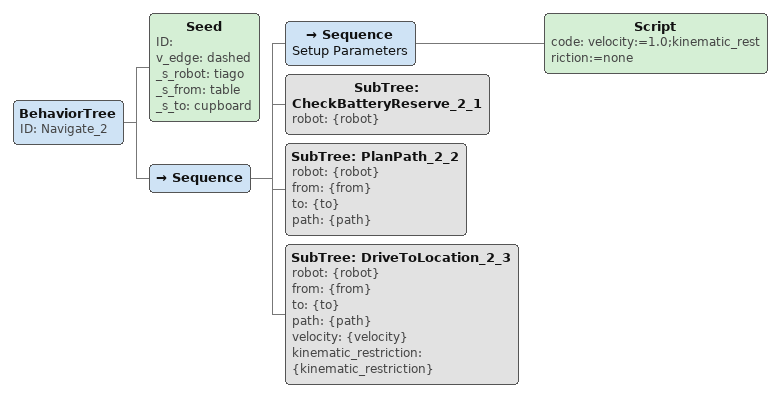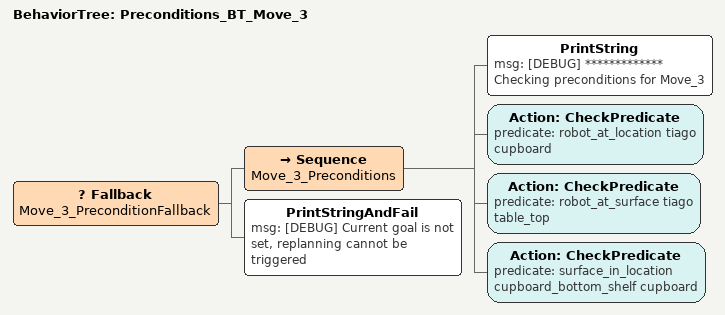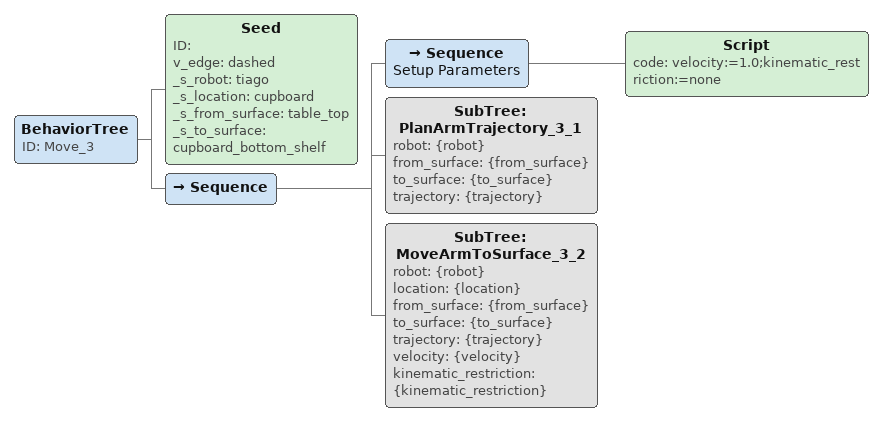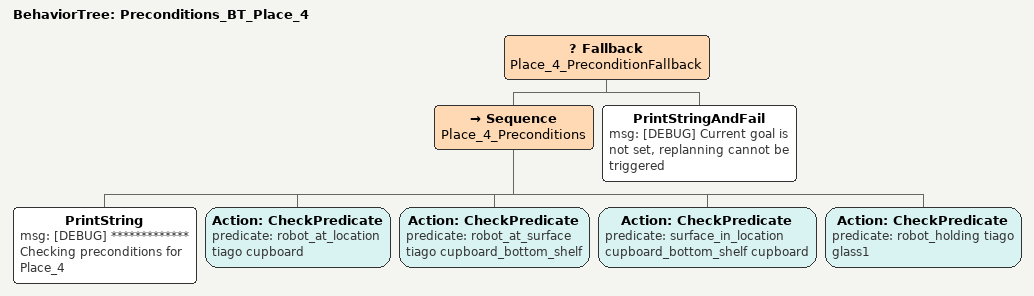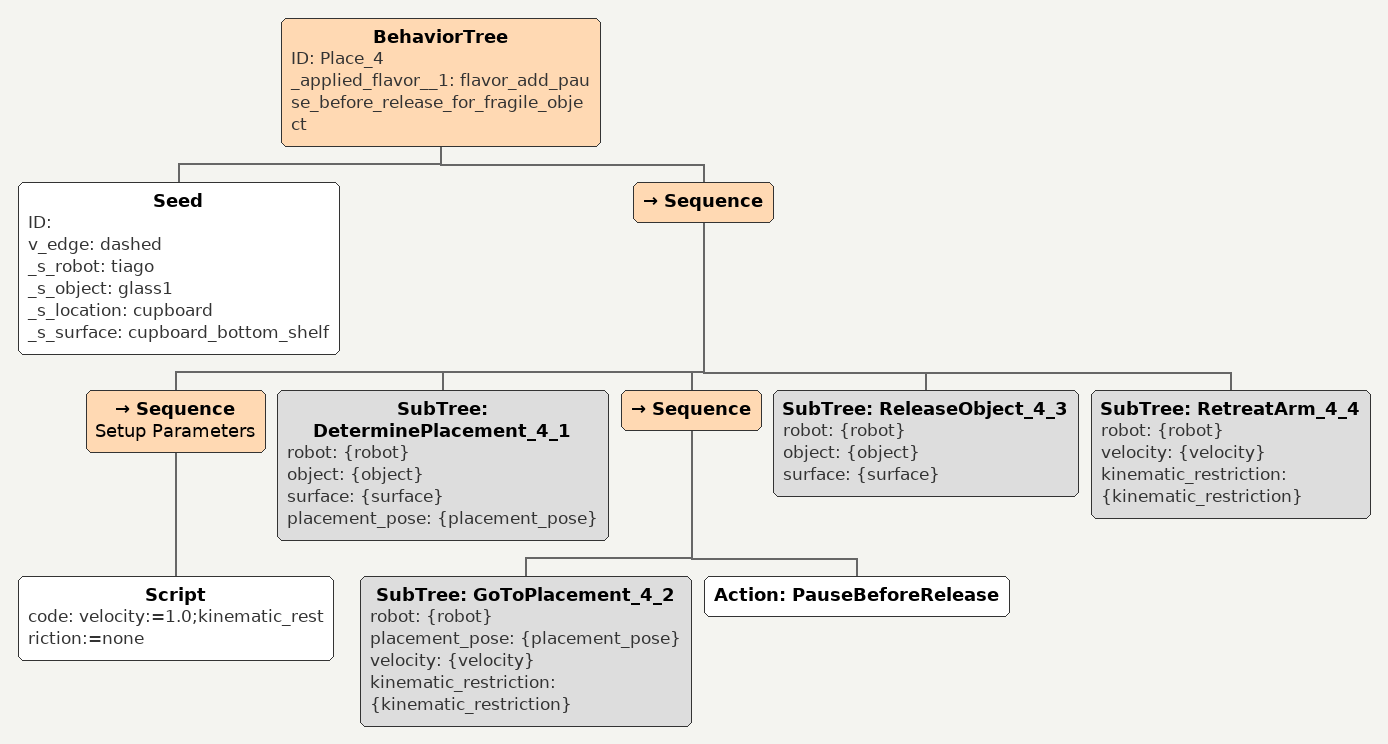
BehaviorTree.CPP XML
<BehaviorTree ID="Navigate_2">
    <Seed ID="" v_edge="dashed" _s_robot="tiago" _s_from="table" _s_to="cupboard"/>
    <Sequence>

        <Sequence name="Setup Parameters">

            <Script code="velocity:=1.0;kinematic_restriction:=none"/>

        </Sequence>

        <SubTree ID="CheckBatteryReserve_2_1" robot="{robot}"/>

        <SubTree ID="PlanPath_2_2" robot="{robot}" from="{from}" to="{to}" path="{path}"/>

        <SubTree ID="DriveToLocation_2_3" robot="{robot}" from="{from}" to="{to}" path="{path}" velocity="{velocity}" kinematic_restriction="{kinematic_restriction}"/>

    </Sequence>

</BehaviorTree>

<BehaviorTree ID="Preconditions_BT_Move_3">
    <Fallback name="Move_3_PreconditionFallback">
        <Sequence name="Move_3_Preconditions">
            <PrintString msg="[DEBUG] ************* Checking preconditions for Move_3"/>
            <Action ID="CheckPredicate" predicate="robot_at_location tiago cupboard"/>
            <Action ID="CheckPredicate" predicate="robot_at_surface tiago table_top"/>
            <Action ID="CheckPredicate" predicate="surface_in_location cupboard_bottom_shelf cupboard"/>
        </Sequence>
        <PrintStringAndFail msg="[DEBUG] Current goal is not set, replanning cannot be triggered"/>
    </Fallback>
</BehaviorTree>

<BehaviorTree ID="Move_3">
    <Seed ID="" v_edge="dashed" _s_robot="tiago" _s_location="cupboard" _s_from_surface="table_top" _s_to_surface="cupboard_bottom_shelf"/>
    <Sequence>

        <Sequence name="Setup Parameters">

            <Script code="velocity:=1.0;kinematic_restriction:=none"/>

        </Sequence>

        <SubTree ID="PlanArmTrajectory_3_1" robot="{robot}" from_surface="{from_surface}" to_surface="{to_surface}" trajectory="{trajectory}"/>

        <SubTree ID="MoveArmToSurface_3_2" robot="{robot}" location="{location}" from_surface="{from_surface}" to_surface="{to_surface}" trajectory="{trajectory}" velocity="{velocity}" kinematic_restriction="{kinematic_restriction}"/>

    </Sequence>

</BehaviorTree>

<BehaviorTree ID="Preconditions_BT_Place_4">
    <Fallback name="Place_4_PreconditionFallback">
        <Sequence name="Place_4_Preconditions">
            <PrintString msg="[DEBUG] ************* Checking preconditions for Place_4"/>
            <Action ID="CheckPredicate" predicate="robot_at_location tiago cupboard"/>
            <Action ID="CheckPredicate" predicate="robot_at_surface tiago cupboard_bottom_shelf"/>
            <Action ID="CheckPredicate" predicate="surface_in_location cupboard_bottom_shelf cupboard"/>
            <Action ID="CheckPredicate" predicate="robot_holding tiago glass1"/>
        </Sequence>
        <PrintStringAndFail msg="[DEBUG] Current goal is not set, replanning cannot be triggered"/>
    </Fallback>
</BehaviorTree>

<BehaviorTree ID="Place_4" _applied_flavor__1="flavor_add_pause_before_release_for_fragile_object">
    <Seed ID="" v_edge="dashed" _s_robot="tiago" _s_object="glass1" _s_location="cupboard" _s_surface="cupboard_bottom_shelf"/>
    <Sequence>

        <Sequence name="Setup Parameters">

            <Script code="velocity:=1.0;kinematic_restriction:=none"/>

        </Sequence>

        <SubTree ID="DeterminePlacement_4_1" robot="{robot}" object="{object}" surface="{surface}" placement_pose="{placement_pose}"/>

        <Sequence>
            <SubTree ID="GoToPlacement_4_2" robot="{robot}" placement_pose="{placement_pose}" velocity="{velocity}" kinematic_restriction="{kinematic_restriction}"/>

            <Action ID="PauseBeforeRelease"/>
        </Sequence>
        <SubTree ID="ReleaseObject_4_3" robot="{robot}" object="{object}" surface="{surface}"/>

        <SubTree ID="RetreatArm_4_4" robot="{robot}" velocity="{velocity}" kinematic_restriction="{kinematic_restriction}"/>

        <!--Added Sequence with p_pause_before_release to A-->
    </Sequence>

</BehaviorTree>
